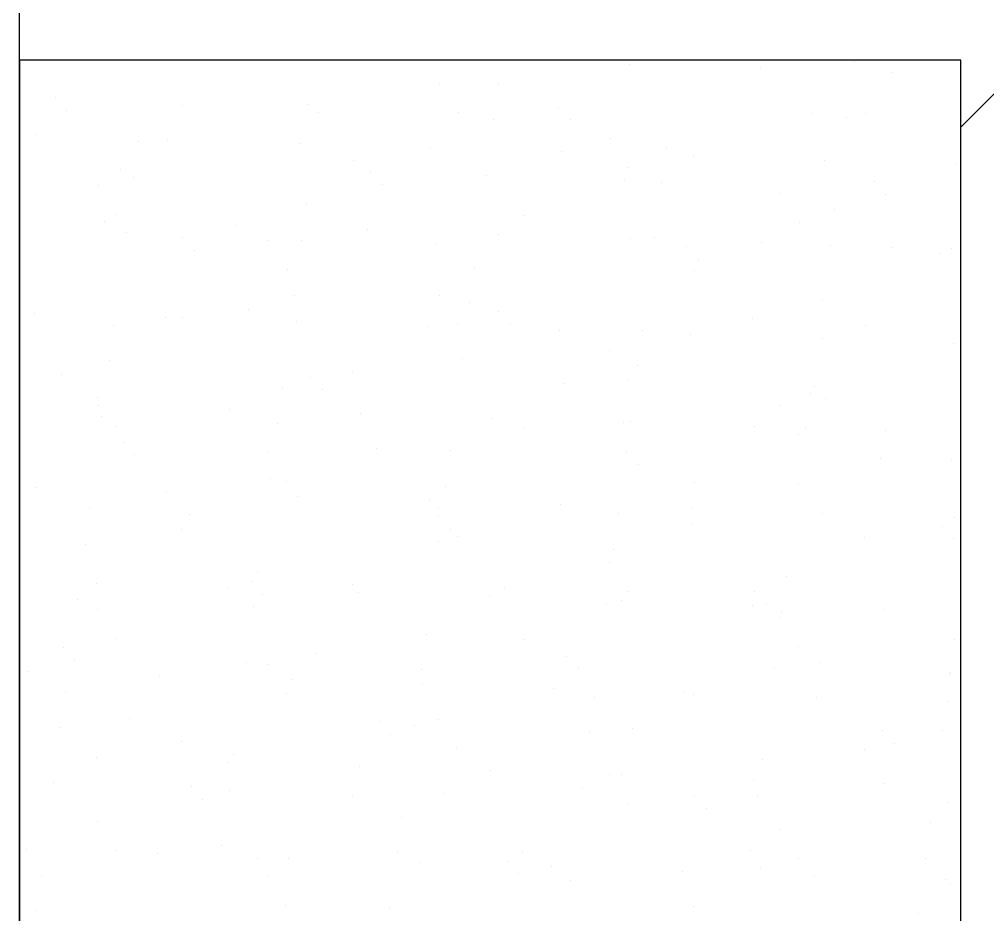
# Model space of a CAD drawing. Header units: millimetres. Extents: x 182 to 305, y 81 to 164.
# Drawn here: x 261.18892 to 261.19614, y 109.67809 to 109.68477 of the extents above; entities that cross this region are included whole.
import ezdxf

# ---------------------------------------------------------------- set-up
doc = ezdxf.new("R2010")
doc.units = ezdxf.units.MM
for name, color, linetype in [('Cascio-Accesorios', 7, 'Continuous'), ('Cascio-Perfil', 7, 'Continuous'), ('Cascio-Silicona', 7, 'Continuous')]:
    doc.layers.add(name, color=color, linetype=linetype)
doc.layers.add('Cascio-vidrio', color=7, linetype='Continuous', lineweight=9)

msp = doc.modelspace()

# ---------------------------------------------------------------- linework, layer by layer
at = {"layer": 'Cascio-Accesorios', "color": 252}
msp.add_ellipse((261.199416, 109.692763, -1322.203034), major_axis=(-0.0101606, 0), ratio=0.787162, dxfattribs=at)
msp.add_ellipse((261.199416, 109.692763, -1322.203034), major_axis=(-0.0101606, 0), ratio=0.787162, dxfattribs=at)
at = {"layer": 'Cascio-Perfil', "color": 252}
for p, q in [((261.188916, 109.682411, -1322.203034), (261.188916, 109.694065, -1322.203034)), ((261.188916, 109.682411, -1322.203034), (261.188916, 109.694065, -1322.203034)), ((261.188916, 109.663011, -1322.203034), (261.188916, 109.682411, -1322.203034)), ((261.188916, 109.663011, -1322.203034), (261.188916, 109.682411, -1322.203034))]:
    msp.add_line(p, q, dxfattribs=at)
at = {"layer": 'Cascio-Silicona', "color": 252}
for p, q in [((261.195936, 109.684465, -1322.203034), (261.188916, 109.684465, -1322.203034)), ((261.188916, 109.684465, -1322.203034), (261.188916, 109.667377, -1322.203034)), ((261.195936, 109.684465, -1322.203034), (261.188916, 109.684465, -1322.203034)), ((261.188916, 109.684465, -1322.203034), (261.188916, 109.667377, -1322.203034)), ((261.195936, 109.667377, -1322.203034), (261.195936, 109.684465, -1322.203034)), ((261.195936, 109.667377, -1322.203034), (261.195936, 109.684465, -1322.203034))]:
    msp.add_line(p, q, dxfattribs=at)
at = {"layer": 'Cascio-Silicona', "color": 252, "linetype": 'Continuous'}
for p, q in [((261.193463, 109.684436, -1322.203034), (261.193463, 109.684436, -1322.203034)), ((261.193463, 109.684436, -1322.203034), (261.193463, 109.684436, -1322.203034)), ((261.194442, 109.684404, -1322.203034), (261.194442, 109.684404, -1322.203034)), ((261.194442, 109.684404, -1322.203034), (261.194442, 109.684404, -1322.203034)), ((261.195141, 109.684453, -1322.203034), (261.195141, 109.684453, -1322.203034)), ((261.195141, 109.684453, -1322.203034), (261.195141, 109.684453, -1322.203034)), ((261.195421, 109.684372, -1322.203034), (261.195421, 109.684372, -1322.203034)), ((261.195421, 109.684372, -1322.203034), (261.195421, 109.684372, -1322.203034)), ((261.19205, 109.684292, -1322.203034), (261.19205, 109.684292, -1322.203034)), ((261.19205, 109.684292, -1322.203034), (261.19205, 109.684292, -1322.203034)), ((261.192488, 109.684287, -1322.203034), (261.192488, 109.684287, -1322.203034)), ((261.192488, 109.684287, -1322.203034), (261.192488, 109.684287, -1322.203034)), ((261.189182, 109.684184, -1322.203034), (261.189182, 109.684184, -1322.203034)), ((261.189182, 109.684184, -1322.203034), (261.189182, 109.684184, -1322.203034)), ((261.190134, 109.684127, -1322.203034), (261.190134, 109.684127, -1322.203034)), ((261.190134, 109.684127, -1322.203034), (261.190134, 109.684127, -1322.203034)), ((261.191073, 109.684135, -1322.203034), (261.191073, 109.684135, -1322.203034)), ((261.191073, 109.684135, -1322.203034), (261.191073, 109.684135, -1322.203034)), ((261.192936, 109.684115, -1322.203034), (261.192936, 109.684115, -1322.203034)), ((261.192936, 109.684115, -1322.203034), (261.192936, 109.684115, -1322.203034)), ((261.189268, 109.684091, -1322.203034), (261.189268, 109.684091, -1322.203034)), ((261.189268, 109.684091, -1322.203034), (261.189268, 109.684091, -1322.203034)), ((261.191146, 109.684078, -1322.203034), (261.191146, 109.684078, -1322.203034)), ((261.191146, 109.684078, -1322.203034), (261.191146, 109.684078, -1322.203034)), ((261.192187, 109.684078, -1322.203034), (261.192187, 109.684078, -1322.203034)), ((261.192187, 109.684078, -1322.203034), (261.192187, 109.684078, -1322.203034)), ((261.194827, 109.684065, -1322.203034), (261.194827, 109.684065, -1322.203034)), ((261.194827, 109.684065, -1322.203034), (261.194827, 109.684065, -1322.203034)), ((261.195086, 109.68404, -1322.203034), (261.195086, 109.68404, -1322.203034)), ((261.195086, 109.68404, -1322.203034), (261.195086, 109.68404, -1322.203034)), ((261.195225, 109.684068, -1322.203034), (261.195225, 109.684068, -1322.203034)), ((261.195225, 109.684068, -1322.203034), (261.195225, 109.684068, -1322.203034)), ((261.192454, 109.684022, -1322.203034), (261.192454, 109.684022, -1322.203034)), ((261.192454, 109.684022, -1322.203034), (261.192454, 109.684022, -1322.203034)), ((261.193022, 109.684021, -1322.203034), (261.193022, 109.684021, -1322.203034)), ((261.193022, 109.684021, -1322.203034), (261.193022, 109.684021, -1322.203034)), ((261.189045, 109.683909, -1322.203034), (261.189045, 109.683909, -1322.203034)), ((261.189045, 109.683909, -1322.203034), (261.189045, 109.683909, -1322.203034)), ((261.193322, 109.683882, -1322.203034), (261.193322, 109.683882, -1322.203034)), ((261.193322, 109.683882, -1322.203034), (261.193322, 109.683882, -1322.203034)), ((261.189801, 109.683856, -1322.203034), (261.189801, 109.683856, -1322.203034)), ((261.189801, 109.683856, -1322.203034), (261.189801, 109.683856, -1322.203034)), ((261.190024, 109.683877, -1322.203034), (261.190024, 109.683877, -1322.203034)), ((261.190024, 109.683877, -1322.203034), (261.190024, 109.683877, -1322.203034)), ((261.191003, 109.683845, -1322.203034), (261.191003, 109.683845, -1322.203034)), ((261.191003, 109.683845, -1322.203034), (261.191003, 109.683845, -1322.203034)), ((261.191982, 109.683813, -1322.203034), (261.191982, 109.683813, -1322.203034)), ((261.191982, 109.683813, -1322.203034), (261.191982, 109.683813, -1322.203034)), ((261.193742, 109.683818, -1322.203034), (261.193742, 109.683818, -1322.203034)), ((261.193742, 109.683818, -1322.203034), (261.193742, 109.683818, -1322.203034)), ((261.19296, 109.683781, -1322.203034), (261.19296, 109.683781, -1322.203034)), ((261.19296, 109.683781, -1322.203034), (261.19296, 109.683781, -1322.203034)), ((261.193939, 109.683749, -1322.203034), (261.193939, 109.683749, -1322.203034)), ((261.193939, 109.683749, -1322.203034), (261.193939, 109.683749, -1322.203034)), ((261.191406, 109.683717, -1322.203034), (261.191406, 109.683717, -1322.203034)), ((261.191406, 109.683717, -1322.203034), (261.191406, 109.683717, -1322.203034)), ((261.193459, 109.683668, -1322.203034), (261.193459, 109.683668, -1322.203034)), ((261.193459, 109.683668, -1322.203034), (261.193459, 109.683668, -1322.203034)), ((261.194918, 109.683717, -1322.203034), (261.194918, 109.683717, -1322.203034)), ((261.194918, 109.683717, -1322.203034), (261.194918, 109.683717, -1322.203034)), ((261.195897, 109.683685, -1322.203034), (261.195897, 109.683685, -1322.203034)), ((261.195897, 109.683685, -1322.203034), (261.195897, 109.683685, -1322.203034)), ((261.189673, 109.683649, -1322.203034), (261.189673, 109.683649, -1322.203034)), ((261.189673, 109.683649, -1322.203034), (261.189673, 109.683649, -1322.203034)), ((261.189766, 109.683591, -1322.203034), (261.189766, 109.683591, -1322.203034)), ((261.189766, 109.683591, -1322.203034), (261.189766, 109.683591, -1322.203034)), ((261.191536, 109.683629, -1322.203034), (261.191536, 109.683629, -1322.203034)), ((261.191536, 109.683629, -1322.203034), (261.191536, 109.683629, -1322.203034)), ((261.192399, 109.683609, -1322.203034), (261.192399, 109.683609, -1322.203034)), ((261.192399, 109.683609, -1322.203034), (261.192399, 109.683609, -1322.203034)), ((261.189503, 109.683531, -1322.203034), (261.189503, 109.683531, -1322.203034)), ((261.189503, 109.683531, -1322.203034), (261.189503, 109.683531, -1322.203034)), ((261.191622, 109.683535, -1322.203034), (261.191622, 109.683535, -1322.203034)), ((261.191622, 109.683535, -1322.203034), (261.191622, 109.683535, -1322.203034)), ((261.193427, 109.683579, -1322.203034), (261.193427, 109.683579, -1322.203034)), ((261.193427, 109.683579, -1322.203034), (261.193427, 109.683579, -1322.203034)), ((261.193707, 109.683554, -1322.203034), (261.193707, 109.683554, -1322.203034)), ((261.193707, 109.683554, -1322.203034), (261.193707, 109.683554, -1322.203034)), ((261.19529, 109.683559, -1322.203034), (261.19529, 109.683559, -1322.203034)), ((261.19529, 109.683559, -1322.203034), (261.19529, 109.683559, -1322.203034)), ((261.194594, 109.683472, -1322.203034), (261.194594, 109.683472, -1322.203034)), ((261.194594, 109.683472, -1322.203034), (261.194594, 109.683472, -1322.203034)), ((261.195376, 109.683466, -1322.203034), (261.195376, 109.683466, -1322.203034)), ((261.195376, 109.683466, -1322.203034), (261.195376, 109.683466, -1322.203034)), ((261.191055, 109.683388, -1322.203034), (261.191055, 109.683388, -1322.203034)), ((261.191055, 109.683388, -1322.203034), (261.191055, 109.683388, -1322.203034)), ((261.18964, 109.683316, -1322.203034), (261.18964, 109.683316, -1322.203034)), ((261.18964, 109.683316, -1322.203034), (261.18964, 109.683316, -1322.203034)), ((261.192678, 109.683307, -1322.203034), (261.192678, 109.683307, -1322.203034)), ((261.192678, 109.683307, -1322.203034), (261.192678, 109.683307, -1322.203034)), ((261.194996, 109.68335, -1322.203034), (261.194996, 109.68335, -1322.203034)), ((261.194996, 109.68335, -1322.203034), (261.194996, 109.68335, -1322.203034)), ((261.189554, 109.683264, -1322.203034), (261.189554, 109.683264, -1322.203034)), ((261.189554, 109.683264, -1322.203034), (261.189554, 109.683264, -1322.203034)), ((261.190533, 109.683232, -1322.203034), (261.190533, 109.683232, -1322.203034)), ((261.190533, 109.683232, -1322.203034), (261.190533, 109.683232, -1322.203034)), ((261.194731, 109.683257, -1322.203034), (261.194731, 109.683257, -1322.203034)), ((261.194731, 109.683257, -1322.203034), (261.194731, 109.683257, -1322.203034)), ((261.189712, 109.683179, -1322.203034), (261.189712, 109.683179, -1322.203034)), ((261.189712, 109.683179, -1322.203034), (261.189712, 109.683179, -1322.203034)), ((261.191512, 109.6832, -1322.203034), (261.191512, 109.6832, -1322.203034)), ((261.191512, 109.6832, -1322.203034), (261.191512, 109.6832, -1322.203034)), ((261.19249, 109.683168, -1322.203034), (261.19249, 109.683168, -1322.203034)), ((261.19249, 109.683168, -1322.203034), (261.19249, 109.683168, -1322.203034)), ((261.190136, 109.683143, -1322.203034), (261.190136, 109.683143, -1322.203034)), ((261.190136, 109.683143, -1322.203034), (261.190136, 109.683143, -1322.203034)), ((261.190775, 109.68312, -1322.203034), (261.190775, 109.68312, -1322.203034)), ((261.190775, 109.68312, -1322.203034), (261.190775, 109.68312, -1322.203034)), ((261.19102, 109.683123, -1322.203034), (261.19102, 109.683123, -1322.203034)), ((261.19102, 109.683123, -1322.203034), (261.19102, 109.683123, -1322.203034)), ((261.192027, 109.683093, -1322.203034), (261.192027, 109.683093, -1322.203034)), ((261.192027, 109.683093, -1322.203034), (261.192027, 109.683093, -1322.203034)), ((261.193469, 109.683136, -1322.203034), (261.193469, 109.683136, -1322.203034)), ((261.193469, 109.683136, -1322.203034), (261.193469, 109.683136, -1322.203034)), ((261.193653, 109.683141, -1322.203034), (261.193653, 109.683141, -1322.203034)), ((261.193653, 109.683141, -1322.203034), (261.193653, 109.683141, -1322.203034)), ((261.194448, 109.683104, -1322.203034), (261.194448, 109.683104, -1322.203034)), ((261.194448, 109.683104, -1322.203034), (261.194448, 109.683104, -1322.203034)), ((261.194961, 109.683085, -1322.203034), (261.194961, 109.683085, -1322.203034)), ((261.194961, 109.683085, -1322.203034), (261.194961, 109.683085, -1322.203034)), ((261.190222, 109.683049, -1322.203034), (261.190222, 109.683049, -1322.203034)), ((261.190222, 109.683049, -1322.203034), (261.190222, 109.683049, -1322.203034)), ((261.19389, 109.683074, -1322.203034), (261.19389, 109.683074, -1322.203034)), ((261.19389, 109.683074, -1322.203034), (261.19389, 109.683074, -1322.203034)), ((261.195427, 109.683072, -1322.203034), (261.195427, 109.683072, -1322.203034)), ((261.195427, 109.683072, -1322.203034), (261.195427, 109.683072, -1322.203034)), ((261.195781, 109.683024, -1322.203034), (261.195781, 109.683024, -1322.203034)), ((261.195781, 109.683024, -1322.203034), (261.195781, 109.683024, -1322.203034)), ((261.195866, 109.683061, -1322.203034), (261.195866, 109.683061, -1322.203034)), ((261.195866, 109.683061, -1322.203034), (261.195866, 109.683061, -1322.203034)), ((261.193976, 109.68298, -1322.203034), (261.193976, 109.68298, -1322.203034)), ((261.193976, 109.68298, -1322.203034), (261.193976, 109.68298, -1322.203034)), ((261.190912, 109.682906, -1322.203034), (261.190912, 109.682906, -1322.203034)), ((261.190912, 109.682906, -1322.203034), (261.190912, 109.682906, -1322.203034)), ((261.192308, 109.682919, -1322.203034), (261.192308, 109.682919, -1322.203034)), ((261.192308, 109.682919, -1322.203034), (261.192308, 109.682919, -1322.203034)), ((261.19395, 109.682896, -1322.203034), (261.19395, 109.682896, -1322.203034)), ((261.19395, 109.682896, -1322.203034), (261.19395, 109.682896, -1322.203034)), ((261.190966, 109.68271, -1322.203034), (261.190966, 109.68271, -1322.203034)), ((261.190966, 109.68271, -1322.203034), (261.190966, 109.68271, -1322.203034)), ((261.192047, 109.68271, -1322.203034), (261.192047, 109.68271, -1322.203034)), ((261.192047, 109.68271, -1322.203034), (261.192047, 109.68271, -1322.203034)), ((261.192274, 109.682655, -1322.203034), (261.192274, 109.682655, -1322.203034)), ((261.192274, 109.682655, -1322.203034), (261.192274, 109.682655, -1322.203034)), ((261.194906, 109.682672, -1322.203034), (261.194906, 109.682672, -1322.203034)), ((261.194906, 109.682672, -1322.203034), (261.194906, 109.682672, -1322.203034)), ((261.189028, 109.682579, -1322.203034), (261.189028, 109.682579, -1322.203034)), ((261.189028, 109.682579, -1322.203034), (261.189028, 109.682579, -1322.203034)), ((261.190627, 109.682607, -1322.203034), (261.190627, 109.682607, -1322.203034)), ((261.190627, 109.682607, -1322.203034), (261.190627, 109.682607, -1322.203034)), ((261.19249, 109.682588, -1322.203034), (261.19249, 109.682588, -1322.203034)), ((261.19249, 109.682588, -1322.203034), (261.19249, 109.682588, -1322.203034)), ((261.190007, 109.682547, -1322.203034), (261.190007, 109.682547, -1322.203034)), ((261.190007, 109.682547, -1322.203034), (261.190007, 109.682547, -1322.203034)), ((261.190131, 109.682545, -1322.203034), (261.190131, 109.682545, -1322.203034)), ((261.190131, 109.682545, -1322.203034), (261.190131, 109.682545, -1322.203034)), ((261.190986, 109.682515, -1322.203034), (261.190986, 109.682515, -1322.203034)), ((261.190986, 109.682515, -1322.203034), (261.190986, 109.682515, -1322.203034)), ((261.194381, 109.682538, -1322.203034), (261.194381, 109.682538, -1322.203034)), ((261.194381, 109.682538, -1322.203034), (261.194381, 109.682538, -1322.203034)), ((261.189621, 109.682489, -1322.203034), (261.189621, 109.682489, -1322.203034)), ((261.189621, 109.682489, -1322.203034), (261.189621, 109.682489, -1322.203034)), ((261.191965, 109.682483, -1322.203034), (261.191965, 109.682483, -1322.203034)), ((261.191965, 109.682483, -1322.203034), (261.191965, 109.682483, -1322.203034)), ((261.192184, 109.682496, -1322.203034), (261.192184, 109.682496, -1322.203034)), ((261.192184, 109.682496, -1322.203034), (261.192184, 109.682496, -1322.203034)), ((261.192576, 109.682494, -1322.203034), (261.192576, 109.682494, -1322.203034)), ((261.192576, 109.682494, -1322.203034), (261.192576, 109.682494, -1322.203034)), ((261.192944, 109.682451, -1322.203034), (261.192944, 109.682451, -1322.203034)), ((261.192944, 109.682451, -1322.203034), (261.192944, 109.682451, -1322.203034)), ((261.193562, 109.682451, -1322.203034), (261.193562, 109.682451, -1322.203034)), ((261.193562, 109.682451, -1322.203034), (261.193562, 109.682451, -1322.203034)), ((261.195222, 109.682486, -1322.203034), (261.195222, 109.682486, -1322.203034)), ((261.195222, 109.682486, -1322.203034), (261.195222, 109.682486, -1322.203034)), ((261.193922, 109.682419, -1322.203034), (261.193922, 109.682419, -1322.203034)), ((261.193922, 109.682419, -1322.203034), (261.193922, 109.682419, -1322.203034)), ((261.194901, 109.682387, -1322.203034), (261.194901, 109.682387, -1322.203034)), ((261.194901, 109.682387, -1322.203034), (261.194901, 109.682387, -1322.203034)), ((261.193319, 109.6823, -1322.203034), (261.193319, 109.6823, -1322.203034)), ((261.193319, 109.6823, -1322.203034), (261.193319, 109.6823, -1322.203034)), ((261.19588, 109.682355, -1322.203034), (261.19588, 109.682355, -1322.203034)), ((261.19588, 109.682355, -1322.203034), (261.19588, 109.682355, -1322.203034)), ((261.189586, 109.682224, -1322.203034), (261.189586, 109.682224, -1322.203034)), ((261.189586, 109.682224, -1322.203034), (261.189586, 109.682224, -1322.203034)), ((261.192219, 109.682242, -1322.203034), (261.192219, 109.682242, -1322.203034)), ((261.192219, 109.682242, -1322.203034), (261.192219, 109.682242, -1322.203034)), ((261.193527, 109.682186, -1322.203034), (261.193527, 109.682186, -1322.203034)), ((261.193527, 109.682186, -1322.203034), (261.193527, 109.682186, -1322.203034)), ((261.189227, 109.682122, -1322.203034), (261.189227, 109.682122, -1322.203034)), ((261.189227, 109.682122, -1322.203034), (261.189227, 109.682122, -1322.203034)), ((261.19109, 109.682102, -1322.203034), (261.19109, 109.682102, -1322.203034)), ((261.19109, 109.682102, -1322.203034), (261.19109, 109.682102, -1322.203034)), ((261.191403, 109.682135, -1322.203034), (261.191403, 109.682135, -1322.203034)), ((261.191403, 109.682135, -1322.203034), (261.191403, 109.682135, -1322.203034)), ((261.193456, 109.682086, -1322.203034), (261.193456, 109.682086, -1322.203034)), ((261.193456, 109.682086, -1322.203034), (261.193456, 109.682086, -1322.203034)), ((261.190875, 109.68202, -1322.203034), (261.190875, 109.68202, -1322.203034)), ((261.190875, 109.68202, -1322.203034), (261.190875, 109.68202, -1322.203034)), ((261.191176, 109.682008, -1322.203034), (261.191176, 109.682008, -1322.203034)), ((261.191176, 109.682008, -1322.203034), (261.191176, 109.682008, -1322.203034)), ((261.192981, 109.682052, -1322.203034), (261.192981, 109.682052, -1322.203034)), ((261.192981, 109.682052, -1322.203034), (261.192981, 109.682052, -1322.203034)), ((261.194844, 109.682032, -1322.203034), (261.194844, 109.682032, -1322.203034)), ((261.194844, 109.682032, -1322.203034), (261.194844, 109.682032, -1322.203034)), ((261.1895, 109.681949, -1322.203034), (261.1895, 109.681949, -1322.203034)), ((261.1895, 109.681949, -1322.203034), (261.1895, 109.681949, -1322.203034)), ((261.194816, 109.681982, -1322.203034), (261.194816, 109.681982, -1322.203034)), ((261.194816, 109.681982, -1322.203034), (261.194816, 109.681982, -1322.203034)), ((261.19493, 109.681939, -1322.203034), (261.19493, 109.681939, -1322.203034)), ((261.19493, 109.681939, -1322.203034), (261.19493, 109.681939, -1322.203034)), ((261.189505, 109.681892, -1322.203034), (261.189505, 109.681892, -1322.203034)), ((261.189505, 109.681892, -1322.203034), (261.189505, 109.681892, -1322.203034)), ((261.190483, 109.68186, -1322.203034), (261.190483, 109.68186, -1322.203034)), ((261.190483, 109.68186, -1322.203034), (261.190483, 109.68186, -1322.203034)), ((261.194591, 109.68189, -1322.203034), (261.194591, 109.68189, -1322.203034)), ((261.194591, 109.68189, -1322.203034), (261.194591, 109.68189, -1322.203034)), ((261.189532, 109.681811, -1322.203034), (261.189532, 109.681811, -1322.203034)), ((261.189532, 109.681811, -1322.203034), (261.189532, 109.681811, -1322.203034)), ((261.191462, 109.681828, -1322.203034), (261.191462, 109.681828, -1322.203034)), ((261.191462, 109.681828, -1322.203034), (261.191462, 109.681828, -1322.203034)), ((261.192441, 109.681796, -1322.203034), (261.192441, 109.681796, -1322.203034)), ((261.192441, 109.681796, -1322.203034), (261.192441, 109.681796, -1322.203034)), ((261.189637, 109.681734, -1322.203034), (261.189637, 109.681734, -1322.203034)), ((261.189637, 109.681734, -1322.203034), (261.189637, 109.681734, -1322.203034)), ((261.19084, 109.681756, -1322.203034), (261.19084, 109.681756, -1322.203034)), ((261.19084, 109.681756, -1322.203034), (261.19084, 109.681756, -1322.203034)), ((261.192675, 109.681725, -1322.203034), (261.192675, 109.681725, -1322.203034)), ((261.192675, 109.681725, -1322.203034), (261.192675, 109.681725, -1322.203034)), ((261.19342, 109.681764, -1322.203034), (261.19342, 109.681764, -1322.203034)), ((261.19342, 109.681764, -1322.203034), (261.19342, 109.681764, -1322.203034)), ((261.193473, 109.681773, -1322.203034), (261.193473, 109.681773, -1322.203034)), ((261.193473, 109.681773, -1322.203034), (261.193473, 109.681773, -1322.203034)), ((261.194399, 109.681732, -1322.203034), (261.194399, 109.681732, -1322.203034)), ((261.194399, 109.681732, -1322.203034), (261.194399, 109.681732, -1322.203034)), ((261.194781, 109.681718, -1322.203034), (261.194781, 109.681718, -1322.203034)), ((261.194781, 109.681718, -1322.203034), (261.194781, 109.681718, -1322.203034)), ((261.194728, 109.681675, -1322.203034), (261.194728, 109.681675, -1322.203034)), ((261.194728, 109.681675, -1322.203034), (261.194728, 109.681675, -1322.203034)), ((261.195377, 109.6817, -1322.203034), (261.195377, 109.6817, -1322.203034)), ((261.195377, 109.6817, -1322.203034), (261.195377, 109.6817, -1322.203034)), ((261.18969, 109.681616, -1322.203034), (261.18969, 109.681616, -1322.203034)), ((261.18969, 109.681616, -1322.203034), (261.18969, 109.681616, -1322.203034)), ((261.189776, 109.681522, -1322.203034), (261.189776, 109.681522, -1322.203034)), ((261.189776, 109.681522, -1322.203034), (261.189776, 109.681522, -1322.203034)), ((261.190772, 109.681538, -1322.203034), (261.190772, 109.681538, -1322.203034)), ((261.190772, 109.681538, -1322.203034), (261.190772, 109.681538, -1322.203034)), ((261.191581, 109.681566, -1322.203034), (261.191581, 109.681566, -1322.203034)), ((261.191581, 109.681566, -1322.203034), (261.191581, 109.681566, -1322.203034)), ((261.192128, 109.681552, -1322.203034), (261.192128, 109.681552, -1322.203034)), ((261.192128, 109.681552, -1322.203034), (261.192128, 109.681552, -1322.203034)), ((261.193444, 109.681546, -1322.203034), (261.193444, 109.681546, -1322.203034)), ((261.193444, 109.681546, -1322.203034), (261.193444, 109.681546, -1322.203034)), ((261.195335, 109.681497, -1322.203034), (261.195335, 109.681497, -1322.203034)), ((261.195335, 109.681497, -1322.203034), (261.195335, 109.681497, -1322.203034)), ((261.19353, 109.681453, -1322.203034), (261.19353, 109.681453, -1322.203034)), ((261.19353, 109.681453, -1322.203034), (261.19353, 109.681453, -1322.203034)), ((261.195863, 109.681479, -1322.203034), (261.195863, 109.681479, -1322.203034)), ((261.195863, 109.681479, -1322.203034), (261.195863, 109.681479, -1322.203034)), ((261.190786, 109.681343, -1322.203034), (261.190786, 109.681343, -1322.203034)), ((261.190786, 109.681343, -1322.203034), (261.190786, 109.681343, -1322.203034)), ((261.190909, 109.681324, -1322.203034), (261.190909, 109.681324, -1322.203034)), ((261.190909, 109.681324, -1322.203034), (261.190909, 109.681324, -1322.203034)), ((261.192094, 109.681287, -1322.203034), (261.192094, 109.681287, -1322.203034)), ((261.192094, 109.681287, -1322.203034), (261.192094, 109.681287, -1322.203034)), ((261.193947, 109.681314, -1322.203034), (261.193947, 109.681314, -1322.203034)), ((261.193947, 109.681314, -1322.203034), (261.193947, 109.681314, -1322.203034)), ((261.194726, 109.681305, -1322.203034), (261.194726, 109.681305, -1322.203034)), ((261.194726, 109.681305, -1322.203034), (261.194726, 109.681305, -1322.203034)), ((261.189035, 109.681279, -1322.203034), (261.189035, 109.681279, -1322.203034)), ((261.189035, 109.681279, -1322.203034), (261.189035, 109.681279, -1322.203034)), ((261.190013, 109.681247, -1322.203034), (261.190013, 109.681247, -1322.203034)), ((261.190013, 109.681247, -1322.203034), (261.190013, 109.681247, -1322.203034)), ((261.190992, 109.681215, -1322.203034), (261.190992, 109.681215, -1322.203034)), ((261.190992, 109.681215, -1322.203034), (261.190992, 109.681215, -1322.203034)), ((261.191971, 109.681183, -1322.203034), (261.191971, 109.681183, -1322.203034)), ((261.191971, 109.681183, -1322.203034), (261.191971, 109.681183, -1322.203034)), ((261.19295, 109.681151, -1322.203034), (261.19295, 109.681151, -1322.203034)), ((261.19295, 109.681151, -1322.203034), (261.19295, 109.681151, -1322.203034)), ((261.189441, 109.681121, -1322.203034), (261.189441, 109.681121, -1322.203034)), ((261.189441, 109.681121, -1322.203034), (261.189441, 109.681121, -1322.203034)), ((261.190181, 109.68108, -1322.203034), (261.190181, 109.68108, -1322.203034)), ((261.190181, 109.68108, -1322.203034), (261.190181, 109.68108, -1322.203034)), ((261.192044, 109.681128, -1322.203034), (261.192044, 109.681128, -1322.203034)), ((261.192044, 109.681128, -1322.203034), (261.192044, 109.681128, -1322.203034)), ((261.193382, 109.681083, -1322.203034), (261.193382, 109.681083, -1322.203034)), ((261.193382, 109.681083, -1322.203034), (261.193382, 109.681083, -1322.203034)), ((261.193929, 109.681119, -1322.203034), (261.193929, 109.681119, -1322.203034)), ((261.193929, 109.681119, -1322.203034), (261.193929, 109.681119, -1322.203034)), ((261.194907, 109.681087, -1322.203034), (261.194907, 109.681087, -1322.203034)), ((261.194907, 109.681087, -1322.203034), (261.194907, 109.681087, -1322.203034)), ((261.192044, 109.681061, -1322.203034), (261.192044, 109.681061, -1322.203034)), ((261.192044, 109.681061, -1322.203034), (261.192044, 109.681061, -1322.203034)), ((261.193935, 109.681011, -1322.203034), (261.193935, 109.681011, -1322.203034)), ((261.193935, 109.681011, -1322.203034), (261.193935, 109.681011, -1322.203034)), ((261.195798, 109.680991, -1322.203034), (261.195798, 109.680991, -1322.203034)), ((261.195798, 109.680991, -1322.203034), (261.195798, 109.680991, -1322.203034)), ((261.195886, 109.681055, -1322.203034), (261.195886, 109.681055, -1322.203034)), ((261.195886, 109.681055, -1322.203034), (261.195886, 109.681055, -1322.203034)), ((261.190128, 109.680963, -1322.203034), (261.190128, 109.680963, -1322.203034)), ((261.190128, 109.680963, -1322.203034), (261.190128, 109.680963, -1322.203034)), ((261.19213, 109.680967, -1322.203034), (261.19213, 109.680967, -1322.203034)), ((261.19213, 109.680967, -1322.203034), (261.19213, 109.680967, -1322.203034)), ((261.189406, 109.680857, -1322.203034), (261.189406, 109.680857, -1322.203034)), ((261.189406, 109.680857, -1322.203034), (261.189406, 109.680857, -1322.203034)), ((261.192039, 109.680874, -1322.203034), (261.192039, 109.680874, -1322.203034)), ((261.192039, 109.680874, -1322.203034), (261.192039, 109.680874, -1322.203034)), ((261.192181, 109.680914, -1322.203034), (261.192181, 109.680914, -1322.203034)), ((261.192181, 109.680914, -1322.203034), (261.192181, 109.680914, -1322.203034)), ((261.195219, 109.680904, -1322.203034), (261.195219, 109.680904, -1322.203034)), ((261.195219, 109.680904, -1322.203034), (261.195219, 109.680904, -1322.203034)), ((261.195884, 109.680898, -1322.203034), (261.195884, 109.680898, -1322.203034)), ((261.195884, 109.680898, -1322.203034), (261.195884, 109.680898, -1322.203034)), ((261.193347, 109.680819, -1322.203034), (261.193347, 109.680819, -1322.203034)), ((261.193347, 109.680819, -1322.203034), (261.193347, 109.680819, -1322.203034)), ((261.193316, 109.680718, -1322.203034), (261.193316, 109.680718, -1322.203034)), ((261.193316, 109.680718, -1322.203034), (261.193316, 109.680718, -1322.203034)), ((261.190695, 109.680653, -1322.203034), (261.190695, 109.680653, -1322.203034)), ((261.190695, 109.680653, -1322.203034), (261.190695, 109.680653, -1322.203034)), ((261.189488, 109.680562, -1322.203034), (261.189488, 109.680562, -1322.203034)), ((261.189488, 109.680562, -1322.203034), (261.189488, 109.680562, -1322.203034)), ((261.190644, 109.680575, -1322.203034), (261.190644, 109.680575, -1322.203034)), ((261.190644, 109.680575, -1322.203034), (261.190644, 109.680575, -1322.203034)), ((261.194636, 109.680615, -1322.203034), (261.194636, 109.680615, -1322.203034)), ((261.194636, 109.680615, -1322.203034), (261.194636, 109.680615, -1322.203034)), ((261.190466, 109.68053, -1322.203034), (261.190466, 109.68053, -1322.203034)), ((261.190466, 109.68053, -1322.203034), (261.190466, 109.68053, -1322.203034)), ((261.1914, 109.680553, -1322.203034), (261.1914, 109.680553, -1322.203034)), ((261.1914, 109.680553, -1322.203034), (261.1914, 109.680553, -1322.203034)), ((261.191445, 109.680498, -1322.203034), (261.191445, 109.680498, -1322.203034)), ((261.191445, 109.680498, -1322.203034), (261.191445, 109.680498, -1322.203034)), ((261.192535, 109.680525, -1322.203034), (261.192535, 109.680525, -1322.203034)), ((261.192535, 109.680525, -1322.203034), (261.192535, 109.680525, -1322.203034)), ((261.193453, 109.680504, -1322.203034), (261.193453, 109.680504, -1322.203034)), ((261.193453, 109.680504, -1322.203034), (261.193453, 109.680504, -1322.203034)), ((261.194398, 109.680505, -1322.203034), (261.194398, 109.680505, -1322.203034)), ((261.194398, 109.680505, -1322.203034), (261.194398, 109.680505, -1322.203034)), ((261.189352, 109.680444, -1322.203034), (261.189352, 109.680444, -1322.203034)), ((261.189352, 109.680444, -1322.203034), (261.189352, 109.680444, -1322.203034)), ((261.19073, 109.680481, -1322.203034), (261.19073, 109.680481, -1322.203034)), ((261.19073, 109.680481, -1322.203034), (261.19073, 109.680481, -1322.203034)), ((261.192424, 109.680466, -1322.203034), (261.192424, 109.680466, -1322.203034)), ((261.192424, 109.680466, -1322.203034), (261.192424, 109.680466, -1322.203034)), ((261.193403, 109.680434, -1322.203034), (261.193403, 109.680434, -1322.203034)), ((261.193403, 109.680434, -1322.203034), (261.193403, 109.680434, -1322.203034)), ((261.189497, 109.680367, -1322.203034), (261.189497, 109.680367, -1322.203034)), ((261.189497, 109.680367, -1322.203034), (261.189497, 109.680367, -1322.203034)), ((261.19066, 109.680388, -1322.203034), (261.19066, 109.680388, -1322.203034)), ((261.19066, 109.680388, -1322.203034), (261.19066, 109.680388, -1322.203034)), ((261.193293, 109.680406, -1322.203034), (261.193293, 109.680406, -1322.203034)), ((261.193293, 109.680406, -1322.203034), (261.193293, 109.680406, -1322.203034)), ((261.194382, 109.680402, -1322.203034), (261.194382, 109.680402, -1322.203034)), ((261.194382, 109.680402, -1322.203034), (261.194382, 109.680402, -1322.203034)), ((261.194484, 109.680412, -1322.203034), (261.194484, 109.680412, -1322.203034)), ((261.194484, 109.680412, -1322.203034), (261.194484, 109.680412, -1322.203034)), ((261.194601, 109.680351, -1322.203034), (261.194601, 109.680351, -1322.203034)), ((261.194601, 109.680351, -1322.203034), (261.194601, 109.680351, -1322.203034)), ((261.19536, 109.68037, -1322.203034), (261.19536, 109.68037, -1322.203034)), ((261.19536, 109.68037, -1322.203034), (261.19536, 109.68037, -1322.203034)), ((261.194589, 109.680308, -1322.203034), (261.194589, 109.680308, -1322.203034)), ((261.194589, 109.680308, -1322.203034), (261.194589, 109.680308, -1322.203034)), ((261.189634, 109.680153, -1322.203034), (261.189634, 109.680153, -1322.203034)), ((261.189634, 109.680153, -1322.203034), (261.189634, 109.680153, -1322.203034)), ((261.191948, 109.680184, -1322.203034), (261.191948, 109.680184, -1322.203034)), ((261.191948, 109.680184, -1322.203034), (261.191948, 109.680184, -1322.203034)), ((261.192672, 109.680143, -1322.203034), (261.192672, 109.680143, -1322.203034)), ((261.192672, 109.680143, -1322.203034), (261.192672, 109.680143, -1322.203034)), ((261.195889, 109.680147, -1322.203034), (261.195889, 109.680147, -1322.203034)), ((261.195889, 109.680147, -1322.203034), (261.195889, 109.680147, -1322.203034)), ((261.189244, 109.680089, -1322.203034), (261.189244, 109.680089, -1322.203034)), ((261.189244, 109.680089, -1322.203034), (261.189244, 109.680089, -1322.203034)), ((261.194725, 109.680093, -1322.203034), (261.194725, 109.680093, -1322.203034)), ((261.194725, 109.680093, -1322.203034), (261.194725, 109.680093, -1322.203034)), ((261.18933, 109.679995, -1322.203034), (261.18933, 109.679995, -1322.203034)), ((261.18933, 109.679995, -1322.203034), (261.18933, 109.679995, -1322.203034)), ((261.191135, 109.680039, -1322.203034), (261.191135, 109.680039, -1322.203034)), ((261.191135, 109.680039, -1322.203034), (261.191135, 109.680039, -1322.203034)), ((261.192998, 109.680019, -1322.203034), (261.192998, 109.680019, -1322.203034)), ((261.192998, 109.680019, -1322.203034), (261.192998, 109.680019, -1322.203034)), ((261.190606, 109.679975, -1322.203034), (261.190606, 109.679975, -1322.203034)), ((261.190606, 109.679975, -1322.203034), (261.190606, 109.679975, -1322.203034)), ((261.190769, 109.679956, -1322.203034), (261.190769, 109.679956, -1322.203034)), ((261.190769, 109.679956, -1322.203034), (261.190769, 109.679956, -1322.203034)), ((261.191914, 109.67992, -1322.203034), (261.191914, 109.67992, -1322.203034)), ((261.191914, 109.67992, -1322.203034), (261.191914, 109.67992, -1322.203034)), ((261.193084, 109.679926, -1322.203034), (261.193084, 109.679926, -1322.203034)), ((261.193084, 109.679926, -1322.203034), (261.193084, 109.679926, -1322.203034)), ((261.194546, 109.679938, -1322.203034), (261.194546, 109.679938, -1322.203034)), ((261.194546, 109.679938, -1322.203034), (261.194546, 109.679938, -1322.203034)), ((261.194889, 109.67997, -1322.203034), (261.194889, 109.67997, -1322.203034)), ((261.194889, 109.67997, -1322.203034), (261.194889, 109.67997, -1322.203034)), ((261.188985, 109.679907, -1322.203034), (261.188985, 109.679907, -1322.203034)), ((261.188985, 109.679907, -1322.203034), (261.188985, 109.679907, -1322.203034)), ((261.189964, 109.679875, -1322.203034), (261.189964, 109.679875, -1322.203034)), ((261.189964, 109.679875, -1322.203034), (261.189964, 109.679875, -1322.203034)), ((261.190943, 109.679843, -1322.203034), (261.190943, 109.679843, -1322.203034)), ((261.190943, 109.679843, -1322.203034), (261.190943, 109.679843, -1322.203034)), ((261.195854, 109.679882, -1322.203034), (261.195854, 109.679882, -1322.203034)), ((261.195854, 109.679882, -1322.203034), (261.195854, 109.679882, -1322.203034)), ((261.195861, 109.679897, -1322.203034), (261.195861, 109.679897, -1322.203034)), ((261.195861, 109.679897, -1322.203034), (261.195861, 109.679897, -1322.203034)), ((261.191922, 109.679811, -1322.203034), (261.191922, 109.679811, -1322.203034)), ((261.191922, 109.679811, -1322.203034), (261.191922, 109.679811, -1322.203034)), ((261.1929, 109.679779, -1322.203034), (261.1929, 109.679779, -1322.203034)), ((261.1929, 109.679779, -1322.203034), (261.1929, 109.679779, -1322.203034)), ((261.189261, 109.679754, -1322.203034), (261.189261, 109.679754, -1322.203034)), ((261.189261, 109.679754, -1322.203034), (261.189261, 109.679754, -1322.203034)), ((261.190906, 109.679742, -1322.203034), (261.190906, 109.679742, -1322.203034)), ((261.190906, 109.679742, -1322.203034), (261.190906, 109.679742, -1322.203034)), ((261.193202, 109.679716, -1322.203034), (261.193202, 109.679716, -1322.203034)), ((261.193202, 109.679716, -1322.203034), (261.193202, 109.679716, -1322.203034)), ((261.193879, 109.679747, -1322.203034), (261.193879, 109.679747, -1322.203034)), ((261.193879, 109.679747, -1322.203034), (261.193879, 109.679747, -1322.203034)), ((261.193944, 109.679732, -1322.203034), (261.193944, 109.679732, -1322.203034)), ((261.193944, 109.679732, -1322.203034), (261.193944, 109.679732, -1322.203034)), ((261.194858, 109.679715, -1322.203034), (261.194858, 109.679715, -1322.203034)), ((261.194858, 109.679715, -1322.203034), (261.194858, 109.679715, -1322.203034)), ((261.195837, 109.679683, -1322.203034), (261.195837, 109.679683, -1322.203034)), ((261.195837, 109.679683, -1322.203034), (261.195837, 109.679683, -1322.203034)), ((261.189735, 109.679553, -1322.203034), (261.189735, 109.679553, -1322.203034)), ((261.189735, 109.679553, -1322.203034), (261.189735, 109.679553, -1322.203034)), ((261.189226, 109.679489, -1322.203034), (261.189226, 109.679489, -1322.203034)), ((261.189226, 109.679489, -1322.203034), (261.189226, 109.679489, -1322.203034)), ((261.191598, 109.679533, -1322.203034), (261.191598, 109.679533, -1322.203034)), ((261.191598, 109.679533, -1322.203034), (261.191598, 109.679533, -1322.203034)), ((261.191859, 109.679507, -1322.203034), (261.191859, 109.679507, -1322.203034)), ((261.191859, 109.679507, -1322.203034), (261.191859, 109.679507, -1322.203034)), ((261.192042, 109.679546, -1322.203034), (261.192042, 109.679546, -1322.203034)), ((261.192042, 109.679546, -1322.203034), (261.192042, 109.679546, -1322.203034)), ((261.193489, 109.679484, -1322.203034), (261.193489, 109.679484, -1322.203034)), ((261.193489, 109.679484, -1322.203034), (261.193489, 109.679484, -1322.203034)), ((261.191684, 109.67944, -1322.203034), (261.191684, 109.67944, -1322.203034)), ((261.191684, 109.67944, -1322.203034), (261.191684, 109.67944, -1322.203034)), ((261.193167, 109.679452, -1322.203034), (261.193167, 109.679452, -1322.203034)), ((261.193167, 109.679452, -1322.203034), (261.193167, 109.679452, -1322.203034)), ((261.195352, 109.679464, -1322.203034), (261.195352, 109.679464, -1322.203034)), ((261.195352, 109.679464, -1322.203034), (261.195352, 109.679464, -1322.203034)), ((261.1958, 109.679469, -1322.203034), (261.1958, 109.679469, -1322.203034)), ((261.1958, 109.679469, -1322.203034), (261.1958, 109.679469, -1322.203034)), ((261.190125, 109.679381, -1322.203034), (261.190125, 109.679381, -1322.203034)), ((261.190125, 109.679381, -1322.203034), (261.190125, 109.679381, -1322.203034)), ((261.192178, 109.679332, -1322.203034), (261.192178, 109.679332, -1322.203034)), ((261.192178, 109.679332, -1322.203034), (261.192178, 109.679332, -1322.203034)), ((261.195438, 109.67937, -1322.203034), (261.195438, 109.67937, -1322.203034)), ((261.195438, 109.67937, -1322.203034), (261.195438, 109.67937, -1322.203034)), ((261.189494, 109.679263, -1322.203034), (261.189494, 109.679263, -1322.203034)), ((261.189494, 109.679263, -1322.203034), (261.189494, 109.679263, -1322.203034)), ((261.190515, 109.679285, -1322.203034), (261.190515, 109.679285, -1322.203034)), ((261.190515, 109.679285, -1322.203034), (261.190515, 109.679285, -1322.203034)), ((261.195216, 109.679322, -1322.203034), (261.195216, 109.679322, -1322.203034)), ((261.195216, 109.679322, -1322.203034), (261.195216, 109.679322, -1322.203034)), ((261.190473, 109.679231, -1322.203034), (261.190473, 109.679231, -1322.203034)), ((261.190473, 109.679231, -1322.203034), (261.190473, 109.679231, -1322.203034)), ((261.191451, 109.679199, -1322.203034), (261.191451, 109.679199, -1322.203034)), ((261.191451, 109.679199, -1322.203034), (261.191451, 109.679199, -1322.203034)), ((261.194456, 109.679248, -1322.203034), (261.194456, 109.679248, -1322.203034)), ((261.194456, 109.679248, -1322.203034), (261.194456, 109.679248, -1322.203034)), ((261.19243, 109.679167, -1322.203034), (261.19243, 109.679167, -1322.203034)), ((261.19243, 109.679167, -1322.203034), (261.19243, 109.679167, -1322.203034)), ((261.193314, 109.679136, -1322.203034), (261.193314, 109.679136, -1322.203034)), ((261.193314, 109.679136, -1322.203034), (261.193314, 109.679136, -1322.203034)), ((261.193409, 109.679135, -1322.203034), (261.193409, 109.679135, -1322.203034)), ((261.193409, 109.679135, -1322.203034), (261.193409, 109.679135, -1322.203034)), ((261.189172, 109.679076, -1322.203034), (261.189172, 109.679076, -1322.203034)), ((261.189172, 109.679076, -1322.203034), (261.189172, 109.679076, -1322.203034)), ((261.190199, 109.679048, -1322.203034), (261.190199, 109.679048, -1322.203034)), ((261.190199, 109.679048, -1322.203034), (261.190199, 109.679048, -1322.203034)), ((261.194388, 109.679103, -1322.203034), (261.194388, 109.679103, -1322.203034)), ((261.194388, 109.679103, -1322.203034), (261.194388, 109.679103, -1322.203034)), ((261.195367, 109.679071, -1322.203034), (261.195367, 109.679071, -1322.203034)), ((261.195367, 109.679071, -1322.203034), (261.195367, 109.679071, -1322.203034)), ((261.19048, 109.679021, -1322.203034), (261.19048, 109.679021, -1322.203034)), ((261.19048, 109.679021, -1322.203034), (261.19048, 109.679021, -1322.203034)), ((261.191397, 109.678971, -1322.203034), (261.191397, 109.678971, -1322.203034)), ((261.191397, 109.678971, -1322.203034), (261.191397, 109.678971, -1322.203034)), ((261.192089, 109.678998, -1322.203034), (261.192089, 109.678998, -1322.203034)), ((261.192089, 109.678998, -1322.203034), (261.192089, 109.678998, -1322.203034)), ((261.193113, 109.679039, -1322.203034), (261.193113, 109.679039, -1322.203034)), ((261.193113, 109.679039, -1322.203034), (261.193113, 109.679039, -1322.203034)), ((261.193952, 109.678978, -1322.203034), (261.193952, 109.678978, -1322.203034)), ((261.193952, 109.678978, -1322.203034), (261.193952, 109.678978, -1322.203034)), ((261.194421, 109.678983, -1322.203034), (261.194421, 109.678983, -1322.203034)), ((261.194421, 109.678983, -1322.203034), (261.194421, 109.678983, -1322.203034)), ((261.190284, 109.678954, -1322.203034), (261.190284, 109.678954, -1322.203034)), ((261.190284, 109.678954, -1322.203034), (261.190284, 109.678954, -1322.203034)), ((261.19345, 109.678922, -1322.203034), (261.19345, 109.678922, -1322.203034)), ((261.19345, 109.678922, -1322.203034), (261.19345, 109.678922, -1322.203034)), ((261.195843, 109.678929, -1322.203034), (261.195843, 109.678929, -1322.203034)), ((261.195843, 109.678929, -1322.203034), (261.195843, 109.678929, -1322.203034)), ((261.194038, 109.678885, -1322.203034), (261.194038, 109.678885, -1322.203034)), ((261.194038, 109.678885, -1322.203034), (261.194038, 109.678885, -1322.203034)), ((261.189495, 109.678785, -1322.203034), (261.189495, 109.678785, -1322.203034)), ((261.189495, 109.678785, -1322.203034), (261.189495, 109.678785, -1322.203034)), ((261.191768, 109.678817, -1322.203034), (261.191768, 109.678817, -1322.203034)), ((261.191768, 109.678817, -1322.203034), (261.191768, 109.678817, -1322.203034)), ((261.195709, 109.678779, -1322.203034), (261.195709, 109.678779, -1322.203034)), ((261.195709, 109.678779, -1322.203034), (261.195709, 109.678779, -1322.203034)), ((261.194586, 109.678726, -1322.203034), (261.194586, 109.678726, -1322.203034)), ((261.194586, 109.678726, -1322.203034), (261.194586, 109.678726, -1322.203034)), ((261.190426, 109.678608, -1322.203034), (261.190426, 109.678608, -1322.203034)), ((261.190426, 109.678608, -1322.203034), (261.190426, 109.678608, -1322.203034)), ((261.188968, 109.678578, -1322.203034), (261.188968, 109.678578, -1322.203034)), ((261.188968, 109.678578, -1322.203034), (261.188968, 109.678578, -1322.203034)), ((261.189631, 109.678571, -1322.203034), (261.189631, 109.678571, -1322.203034)), ((261.189631, 109.678571, -1322.203034), (261.189631, 109.678571, -1322.203034)), ((261.189947, 109.678546, -1322.203034), (261.189947, 109.678546, -1322.203034)), ((261.189947, 109.678546, -1322.203034), (261.189947, 109.678546, -1322.203034)), ((261.191734, 109.678553, -1322.203034), (261.191734, 109.678553, -1322.203034)), ((261.191734, 109.678553, -1322.203034), (261.191734, 109.678553, -1322.203034)), ((261.192669, 109.678561, -1322.203034), (261.192669, 109.678561, -1322.203034)), ((261.192669, 109.678561, -1322.203034), (261.192669, 109.678561, -1322.203034)), ((261.194366, 109.67857, -1322.203034), (261.194366, 109.67857, -1322.203034)), ((261.194366, 109.67857, -1322.203034), (261.194366, 109.67857, -1322.203034)), ((261.190689, 109.678512, -1322.203034), (261.190689, 109.678512, -1322.203034)), ((261.190689, 109.678512, -1322.203034), (261.190689, 109.678512, -1322.203034)), ((261.190926, 109.678514, -1322.203034), (261.190926, 109.678514, -1322.203034)), ((261.190926, 109.678514, -1322.203034), (261.190926, 109.678514, -1322.203034)), ((261.191905, 109.678482, -1322.203034), (261.191905, 109.678482, -1322.203034)), ((261.191905, 109.678482, -1322.203034), (261.191905, 109.678482, -1322.203034)), ((261.192553, 109.678492, -1322.203034), (261.192553, 109.678492, -1322.203034)), ((261.192553, 109.678492, -1322.203034), (261.192553, 109.678492, -1322.203034)), ((261.194722, 109.678511, -1322.203034), (261.194722, 109.678511, -1322.203034)), ((261.194722, 109.678511, -1322.203034), (261.194722, 109.678511, -1322.203034)), ((261.195674, 109.678515, -1322.203034), (261.195674, 109.678515, -1322.203034)), ((261.195674, 109.678515, -1322.203034), (261.195674, 109.678515, -1322.203034)), ((261.192638, 109.678399, -1322.203034), (261.192638, 109.678399, -1322.203034)), ((261.192638, 109.678399, -1322.203034), (261.192638, 109.678399, -1322.203034)), ((261.192883, 109.67845, -1322.203034), (261.192883, 109.67845, -1322.203034)), ((261.192883, 109.67845, -1322.203034), (261.192883, 109.67845, -1322.203034)), ((261.193862, 109.678418, -1322.203034), (261.193862, 109.678418, -1322.203034)), ((261.193862, 109.678418, -1322.203034), (261.193862, 109.678418, -1322.203034)), ((261.194443, 109.678443, -1322.203034), (261.194443, 109.678443, -1322.203034)), ((261.194443, 109.678443, -1322.203034), (261.194443, 109.678443, -1322.203034)), ((261.189081, 109.678386, -1322.203034), (261.189081, 109.678386, -1322.203034)), ((261.189081, 109.678386, -1322.203034), (261.189081, 109.678386, -1322.203034)), ((261.190767, 109.678374, -1322.203034), (261.190767, 109.678374, -1322.203034)), ((261.190767, 109.678374, -1322.203034), (261.190767, 109.678374, -1322.203034)), ((261.193022, 109.678349, -1322.203034), (261.193022, 109.678349, -1322.203034)), ((261.193022, 109.678349, -1322.203034), (261.193022, 109.678349, -1322.203034)), ((261.194841, 109.678386, -1322.203034), (261.194841, 109.678386, -1322.203034)), ((261.194841, 109.678386, -1322.203034), (261.194841, 109.678386, -1322.203034)), ((261.19582, 109.678354, -1322.203034), (261.19582, 109.678354, -1322.203034)), ((261.19582, 109.678354, -1322.203034), (261.19582, 109.678354, -1322.203034)), ((261.195858, 109.678315, -1322.203034), (261.195858, 109.678315, -1322.203034)), ((261.195858, 109.678315, -1322.203034), (261.195858, 109.678315, -1322.203034)), ((261.189046, 109.678122, -1322.203034), (261.189046, 109.678122, -1322.203034)), ((261.189046, 109.678122, -1322.203034), (261.189046, 109.678122, -1322.203034)), ((261.190903, 109.67816, -1322.203034), (261.190903, 109.67816, -1322.203034)), ((261.190903, 109.67816, -1322.203034), (261.190903, 109.67816, -1322.203034)), ((261.191679, 109.67814, -1322.203034), (261.191679, 109.67814, -1322.203034)), ((261.191679, 109.67814, -1322.203034), (261.191679, 109.67814, -1322.203034)), ((261.193941, 109.678151, -1322.203034), (261.193941, 109.678151, -1322.203034)), ((261.193941, 109.678151, -1322.203034), (261.193941, 109.678151, -1322.203034)), ((261.19562, 109.678102, -1322.203034), (261.19562, 109.678102, -1322.203034)), ((261.19562, 109.678102, -1322.203034), (261.19562, 109.678102, -1322.203034))]:
    msp.add_line(p, q, dxfattribs=at)
at = {"layer": 'Cascio-vidrio', "color": 252, "ltscale": 0.8, "elevation": -1322.203034}
msp.add_lwpolyline([(261.195936, 109.587454), (261.195936, 109.683967), (261.196736, 109.684767), (261.199136, 109.684767), (261.199936, 109.683967), (261.199936, 109.587454)], dxfattribs=at)
msp.add_lwpolyline([(261.195936, 109.587454), (261.195936, 109.683967), (261.196736, 109.684767), (261.199136, 109.684767), (261.199936, 109.683967), (261.199936, 109.587454)], dxfattribs=at)

doc.saveas('drawing.dxf')
